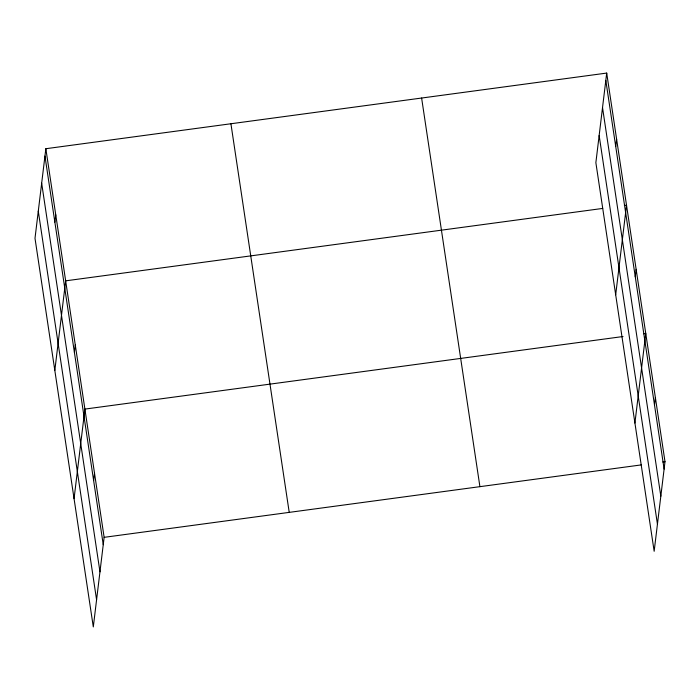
<?xml version="1.0" encoding="UTF-8"?>
<svg xmlns="http://www.w3.org/2000/svg" width="700" height="700" viewBox="0 0 700 700"><rect width="100%" height="100%" fill="white"/><g stroke="black" fill="none" stroke-linecap="round" stroke-linejoin="round"><path stroke-width="1.05" d="M45.841 148.715L35 238.297L93.301 626.92L104.134 537.337L45.841 148.715L606.699 73.08L665 461.702L654.159 551.285L595.866 162.662L606.699 73.08M54.863 222.136L55.755 214.778M54.819 370.422L65.66 280.84L602.709 208.425M74.392 352.328L75.285 344.969M74.06 498.671L84.901 409.089L623.035 336.525M93.625 480.576L94.517 473.209M615.72 146.51L616.613 139.151M615.685 294.796L626.526 205.214L624.356 205.502M635.25 276.701L636.142 269.334M634.918 423.045L645.759 333.463L643.597 333.751M654.491 404.95L655.384 397.582M104.134 537.337L641.191 464.914M662.839 462L665 461.702M605.815 80.447L664.108 469.07M602.525 107.572L660.826 496.204M599.148 135.529L657.44 524.16M421.619 98.035L479.911 486.666M230.921 123.751L289.223 512.383M44.949 156.074L103.25 544.696M41.667 183.207L99.96 571.83M38.281 211.164L96.582 599.786"/></g></svg>
